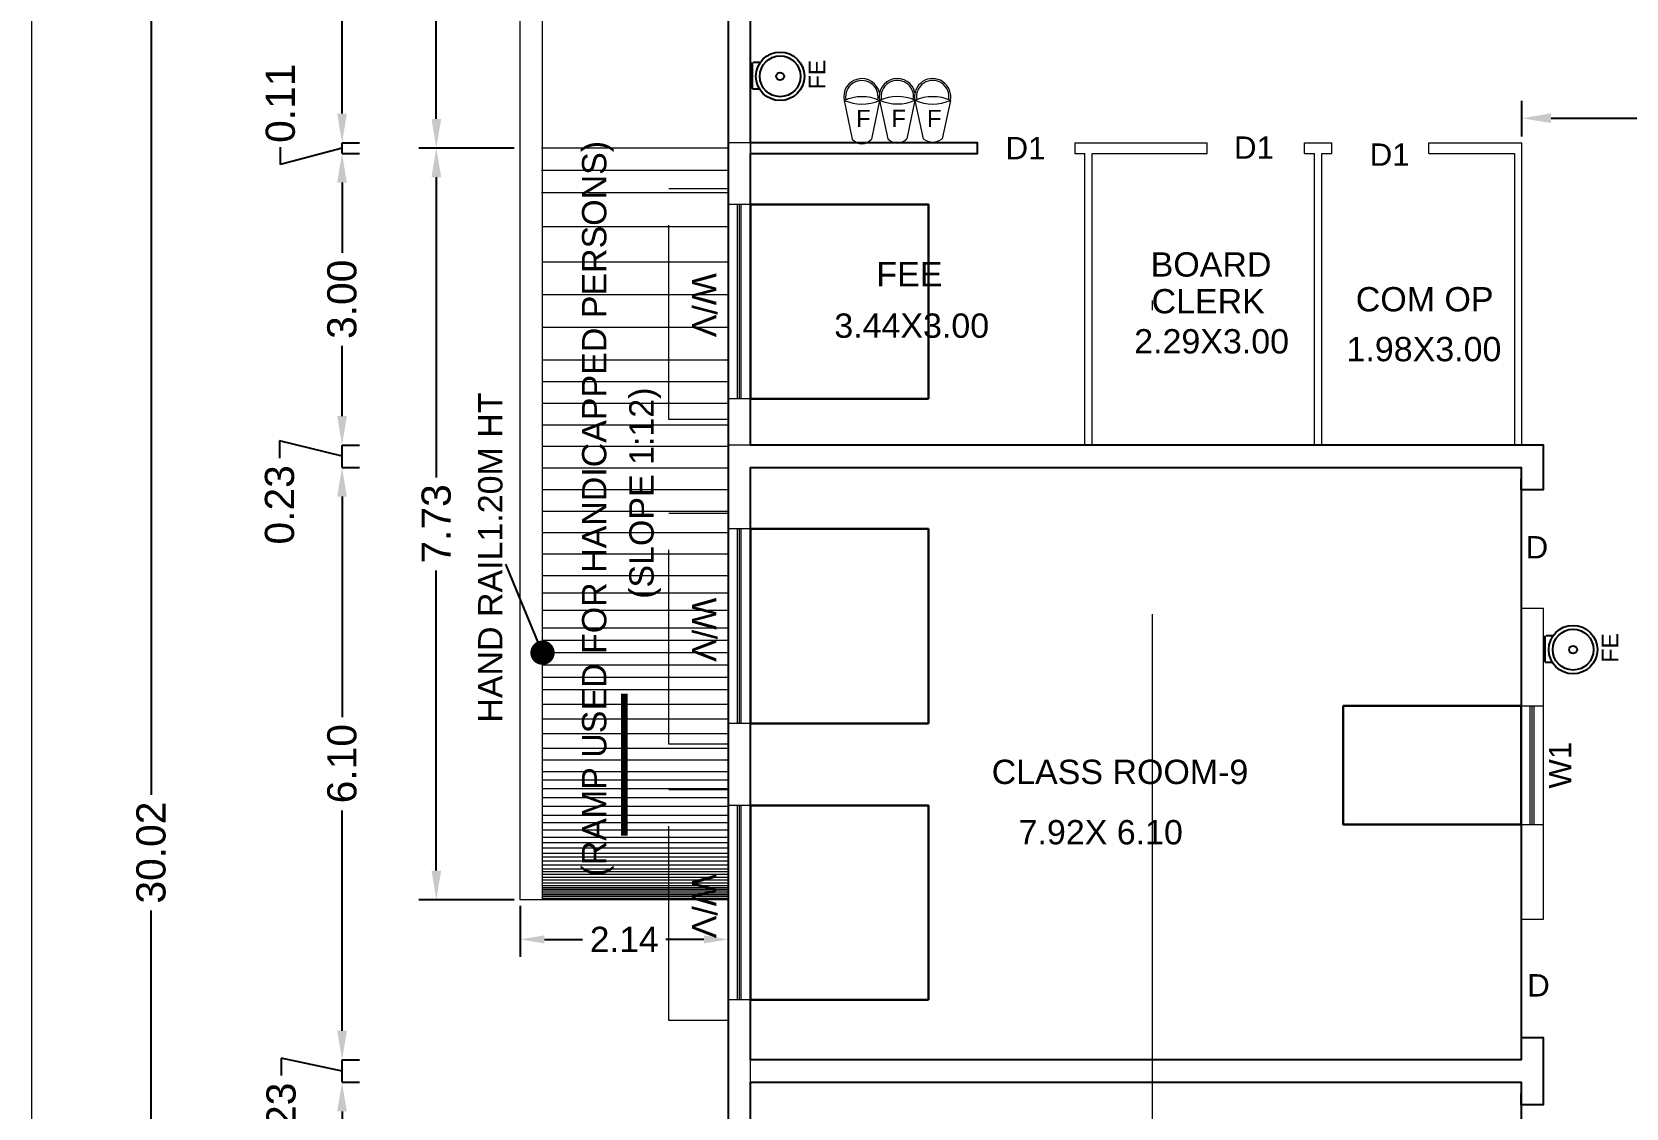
# Model space of a CAD drawing. Header units: metres. Extents: x -278 to 15491, y -352 to 277.
# Drawn here: x 15262.32 to 15278.71, y -315.56 to -304.49 of the extents above; entities that cross this region are included whole.
import ezdxf

# ---------------------------------------------------------------- set-up
doc = ezdxf.new("R2010")
doc.units = ezdxf.units.M
doc.header["$MEASUREMENT"] = 0
doc.linetypes.add('CABLIN', pattern=[0.35, 0.25, -0.1])
doc.linetypes.add('DASHDOT2', pattern=[0.5, 0.25, -0.125, 0, -0.125])
for name, color, linetype in [('0 @ 1', 7, 'Continuous'), ('BLK_1_FLR_0_CARPET_AREA', 10, 'Continuous'), ('BLK_1_FLR_0_REGULAR_ROOM_1', 3, 'Continuous')]:
    doc.layers.add(name, color=color, linetype=linetype)
doc.layers.add('BLK_1_FLR_0_BLT_UP_AREA', color=26, linetype='Continuous', plot=False)
doc.layers.add('BLK_1_FLR_0_ROOM_1_LIGHT_VENTILATION_1', color=232, linetype='Continuous', lineweight=30)
doc.layers.add('FLOOR-TERRACE', color=7, linetype='Continuous', lineweight=50)
doc.styles.add('M Arial', font='arial.ttf', dxfattribs={"height": 9})
doc.styles.get("Standard").update_dxf_attribs({"font": 'arial.ttf'})
doc.styles.add('style1', font='arialbd.ttf', dxfattribs={"height": 9})
doc.dimstyles.new('Annotative', dxfattribs={"dimscale": 0, "dimtxt": 0.3, "dimasz": 0.3, "dimexe": 0.18, "dimexo": 0.0625, "dimgap": 0.09, "dimtad": 0, "dimzin": 0, "dimdsep": 46, "dimtxsty": 'Standard', "dimcen": 0.09, "dimadec": 0, "dimazin": 0, "dimtfac": 1, "dimtofl": 0, "dimtmove": 0, "dimatfit": 3, "dimfxl": 0, "dimtolj": 1, "dimtzin": 0, "dimarcsym": 0})
doc.dimstyles.get("Standard").update_dxf_attribs({"dimtxt": 0.26, "dimasz": 0.25, "dimexe": 0.18, "dimexo": 0.0625, "dimgap": 0.09, "dimtad": 0, "dimzin": 0, "dimdsep": 46, "dimtxsty": 'Standard', "dimcen": 0.09, "dimadec": 0, "dimazin": 0, "dimtfac": 1, "dimtofl": 0, "dimtmove": 0, "dimatfit": 3, "dimfxl": 0, "dimtolj": 1, "dimtzin": 0, "dimarcsym": 0})
doc.dimstyles.new('STANDARD$7', dxfattribs={"dimtxt": 200, "dimasz": 100, "dimexe": 200, "dimexo": 200, "dimgap": 100, "dimtad": 1, "dimzin": 12, "dimdsep": 46, "dimtxsty": 'style1', "dimblk": 'OBLIQUE', "dimblk1": 'DOT', "dimblk2": 'DOT', "dimsah": 1, "dimcen": 200, "dimse1": 1, "dimse2": 1, "dimclrd": 6, "dimclre": 3, "dimclrt": 6, "dimadec": 0, "dimazin": 0, "dimtfac": 1, "dimtix": 1, "dimtmove": 2, "dimatfit": 3, "dimldrblk": 'DOT', "dimfxl": 0, "dimtolj": 1, "dimtzin": 12, "dimarcsym": 0})

# ---------------------------------------------------------------- blocks, each defined once
blk = doc.blocks.new('_Dot')
at = {"color": 0, "linetype": 'ByBlock', "lineweight": -2}
blk.add_line((-0.5, 0), (-1, 0), dxfattribs=at)
at = {"color": 0, "linetype": 'ByBlock', "const_width": 0.5}
blk.add_lwpolyline([(-0.25, 0, 1), (0.25, 0, 1)], format="xyb", close=True, dxfattribs=at)
blk = doc.blocks.new('_Oblique')
at = {"color": 0, "linetype": 'ByBlock', "lineweight": -2}
blk.add_line((-0.5, -0.5), (0.5, 0.5), dxfattribs=at)
blk = doc.blocks.new('*D12')
at = {"color": 0, "lineweight": -2}
for p, q in [((15267.34198451689, -313.481307484004), (15267.34198451689, -314.0069211748139)), ((15269.48199991986, -313.481307484004), (15269.48199991986, -314.0069211748139)), ((15267.59198451689, -313.8269211748138), (15267.98262659764, -313.8269211748138)), ((15269.23199991986, -313.8269211748138), (15268.84135783911, -313.8269211748138))]:
    blk.add_line(p, q, dxfattribs=at)
at = {"color": 0, "lineweight": 0}
for points in [[(15267.59198451689, -313.7852545081472), (15267.59198451689, -313.8685878414805), (15267.34198451689, -313.8269211748138)], [(15269.23199991986, -313.7852545081472), (15269.23199991986, -313.8685878414805), (15269.48199991986, -313.8269211748138)]]:
    blk.add_solid(points, dxfattribs=at)
at = {"layer": 'Defpoints', "color": 0, "lineweight": 0}
for p in [(15267.34198451689, -313.418807484004), (15269.48199991986, -313.418807484004), (15267.34198451689, -313.8269211748138)]:
    blk.add_point(p, dxfattribs=at)
at = {"color": 0, "lineweight": 0, "insert": (15268.41199221838, -313.8269211748138), "char_height": 0.26, "attachment_point": 5}
blk.add_mtext('\\A1;2.14', dxfattribs=at)
blk = doc.blocks.new('*D66')
at = {"color": 0, "lineweight": -2, "ltscale": 10}
for p, q in [((15265.51069251151, -315.2956571897049), (15265.69069251151, -315.2956571897049)), ((15265.51069251151, -315.5956571897049), (15265.51069251151, -317.863434317287)), ((15265.51069251151, -321.091088661786), (15265.51069251151, -318.8233115342038)), ((15265.51069251151, -321.391088661786), (15265.69069251151, -321.391088661786))]:
    blk.add_line(p, q, dxfattribs=at)
at = {"color": 0, "lineweight": 0, "ltscale": 10}
for points in [[(15265.46069251151, -315.5956571897049), (15265.56069251151, -315.5956571897049), (15265.51069251151, -315.2956571897049)], [(15265.46069251151, -321.091088661786), (15265.56069251151, -321.091088661786), (15265.51069251151, -321.391088661786)]]:
    blk.add_solid(points, dxfattribs=at)
at = {"layer": 'Defpoints', "color": 0, "lineweight": 0, "ltscale": 10}
for p in [(15265.51069251148, -315.2956571897049), (15265.51069251151, -315.2956571897049), (15265.51069251148, -321.391088661786)]:
    blk.add_point(p, dxfattribs=at)
at = {"color": 0, "lineweight": 0, "ltscale": 10, "insert": (15265.51069251151, -318.3433729257497), "char_height": 0.3, "attachment_point": 5, "rotation": 90}
blk.add_mtext('\\A1;6.10', dxfattribs=at)
blk = doc.blocks.new('*D67')
at = {"color": 0, "lineweight": -2, "ltscale": 10}
for p, q in [((15265.51069251153, -314.7670785095018), (15265.51069251153, -314.4670785095018)), ((15265.51069251153, -315.1813678496034), (15264.88529153261, -315.0482754304665)), ((15264.88529153261, -315.0482754304665), (15264.88529153261, -315.2282754304665)), ((15265.51069251153, -315.0670785095018), (15265.69069251153, -315.0670785095018)), ((15265.51069251153, -315.2956571897049), (15265.51069251153, -315.0670785095018)), ((15265.51069251153, -315.2956571897049), (15265.69069251153, -315.2956571897049)), ((15265.51069251153, -315.5956571897049), (15265.51069251153, -315.895657189705))]:
    blk.add_line(p, q, dxfattribs=at)
at = {"color": 0, "lineweight": 0, "ltscale": 10}
for points in [[(15265.46069251153, -314.7670785095018), (15265.56069251153, -314.7670785095018), (15265.51069251153, -315.0670785095018)], [(15265.46069251153, -315.5956571897049), (15265.56069251153, -315.5956571897049), (15265.51069251153, -315.2956571897049)]]:
    blk.add_solid(points, dxfattribs=at)
at = {"layer": 'Defpoints', "color": 0, "lineweight": 0, "ltscale": 10}
for p in [(15265.51069251148, -315.0670785095018), (15265.51069251153, -315.0670785095018), (15265.51069251148, -315.2956571897049)]:
    blk.add_point(p, dxfattribs=at)
at = {"color": 0, "lineweight": 0, "ltscale": 10, "insert": (15264.8852915326, -315.7079070812211), "char_height": 0.3, "attachment_point": 5, "rotation": 90}
blk.add_mtext('\\A1;0.23', dxfattribs=at)
blk = doc.blocks.new('*D68')
at = {"color": 0, "lineweight": -2, "ltscale": 10}
for p, q in [((15265.51069251153, -308.9716470374207), (15265.69069251153, -308.9716470374207)), ((15265.51069251153, -309.2716470374207), (15265.51069251153, -311.5394241650029)), ((15265.51069251153, -314.7670785095018), (15265.51069251153, -312.4993013819196)), ((15265.51069251153, -315.0670785095018), (15265.69069251153, -315.0670785095018))]:
    blk.add_line(p, q, dxfattribs=at)
at = {"color": 0, "lineweight": 0, "ltscale": 10}
for points in [[(15265.46069251153, -309.2716470374207), (15265.56069251153, -309.2716470374207), (15265.51069251153, -308.9716470374207)], [(15265.46069251153, -314.7670785095018), (15265.56069251153, -314.7670785095018), (15265.51069251153, -315.0670785095018)]]:
    blk.add_solid(points, dxfattribs=at)
at = {"layer": 'Defpoints', "color": 0, "lineweight": 0, "ltscale": 10}
for p in [(15265.51069251148, -308.9716470374207), (15265.51069251153, -308.9716470374207), (15265.51069251148, -315.0670785095018)]:
    blk.add_point(p, dxfattribs=at)
at = {"color": 0, "lineweight": 0, "ltscale": 10, "insert": (15265.51069251152, -312.0193627734655), "char_height": 0.3, "attachment_point": 5, "rotation": 90}
blk.add_mtext('\\A1;6.10', dxfattribs=at)
blk = doc.blocks.new('*D69')
at = {"color": 0, "lineweight": -2, "ltscale": 10}
for p, q in [((15265.51069251154, -308.4430683572175), (15265.51069251154, -308.1430683572175)), ((15265.51069251154, -308.8573576973191), (15264.86928924245, -308.6974432810947)), ((15264.86928924245, -308.6974432810947), (15264.86928924245, -308.8774432810946)), ((15265.51069251154, -308.7430683572176), (15265.69069251154, -308.7430683572176)), ((15265.51069251154, -308.9716470374207), (15265.51069251154, -308.7430683572176)), ((15265.51069251154, -308.9716470374207), (15265.69069251154, -308.9716470374207)), ((15265.51069251154, -309.2716470374207), (15265.51069251154, -309.5716470374207))]:
    blk.add_line(p, q, dxfattribs=at)
at = {"color": 0, "lineweight": 0, "ltscale": 10}
for points in [[(15265.46069251154, -308.4430683572175), (15265.56069251154, -308.4430683572175), (15265.51069251154, -308.7430683572176)], [(15265.46069251154, -309.2716470374207), (15265.56069251154, -309.2716470374207), (15265.51069251154, -308.9716470374207)]]:
    blk.add_solid(points, dxfattribs=at)
at = {"layer": 'Defpoints', "color": 0, "lineweight": 0, "ltscale": 10}
for p in [(15265.51069251148, -308.7430683572176), (15265.51069251154, -308.7430683572176), (15265.51069251148, -308.9716470374207)]:
    blk.add_point(p, dxfattribs=at)
at = {"color": 0, "lineweight": 0, "ltscale": 10, "insert": (15264.86928924245, -309.3570749318492), "char_height": 0.3, "attachment_point": 5, "rotation": 90}
blk.add_mtext('\\A1;0.23', dxfattribs=at)
blk = doc.blocks.new('*D70')
at = {"color": 0, "lineweight": -2, "ltscale": 10}
for p, q in [((15265.51069251154, -305.7418585432793), (15265.69069251154, -305.7418585432793)), ((15265.51069251154, -306.0418585432793), (15265.51069251154, -306.7634457149142)), ((15265.51069251154, -308.4430683572175), (15265.51069251154, -307.7214811855827)), ((15265.51069251154, -308.7430683572176), (15265.69069251154, -308.7430683572176))]:
    blk.add_line(p, q, dxfattribs=at)
at = {"color": 0, "lineweight": 0, "ltscale": 10}
for points in [[(15265.46069251154, -306.0418585432793), (15265.56069251154, -306.0418585432793), (15265.51069251154, -305.7418585432793)], [(15265.46069251154, -308.4430683572175), (15265.56069251154, -308.4430683572175), (15265.51069251154, -308.7430683572176)]]:
    blk.add_solid(points, dxfattribs=at)
at = {"layer": 'Defpoints', "color": 0, "lineweight": 0, "ltscale": 10}
for p in [(15265.51069251148, -305.7418585432793), (15265.51069251154, -305.7418585432793), (15265.51069251148, -308.7430683572176)]:
    blk.add_point(p, dxfattribs=at)
at = {"color": 0, "lineweight": 0, "ltscale": 10, "insert": (15265.51069251154, -307.2424634502527), "char_height": 0.3, "attachment_point": 5, "rotation": 90}
blk.add_mtext('\\A1;3.00', dxfattribs=at)
blk = doc.blocks.new('*D71')
at = {"color": 0, "lineweight": -2, "ltscale": 10}
for p, q in [((15265.51069251156, -305.3318585433428), (15265.51069251156, -305.0318585433429)), ((15264.87781505277, -305.856474582052), (15264.87781505277, -305.676474582052)), ((15265.51069251156, -305.6868585433111), (15264.87781505277, -305.856474582052)), ((15265.51069251156, -305.6318585433428), (15265.69069251156, -305.6318585433428)), ((15265.51069251156, -305.7418585432793), (15265.51069251156, -305.6318585433428)), ((15265.51069251156, -305.7418585432793), (15265.69069251156, -305.7418585432793)), ((15265.51069251156, -306.0418585432793), (15265.51069251156, -306.3418585432793))]:
    blk.add_line(p, q, dxfattribs=at)
at = {"color": 0, "lineweight": 0, "ltscale": 10}
for points in [[(15265.46069251156, -305.3318585433428), (15265.56069251156, -305.3318585433428), (15265.51069251156, -305.6318585433428)], [(15265.46069251156, -306.0418585432793), (15265.56069251156, -306.0418585432793), (15265.51069251156, -305.7418585432793)]]:
    blk.add_solid(points, dxfattribs=at)
at = {"layer": 'Defpoints', "color": 0, "lineweight": 0, "ltscale": 10}
for p in [(15265.51069251148, -305.6318585433428), (15265.51069251156, -305.6318585433428), (15265.51069251148, -305.7418585432793)]:
    blk.add_point(p, dxfattribs=at)
at = {"color": 0, "lineweight": 0, "ltscale": 10, "insert": (15264.87781505277, -305.2257992750986), "char_height": 0.3, "attachment_point": 5, "rotation": 90}
blk.add_mtext('\\A1;0.11', dxfattribs=at)
blk = doc.blocks.new('*D72')
at = {"color": 0, "lineweight": -2, "ltscale": 10}
for p, q in [((15265.51069251156, -298.1522561477069), (15265.69069251156, -298.1522561477069)), ((15265.51069251156, -298.4522561477069), (15265.51069251156, -301.4133465678987)), ((15265.51069251156, -305.3318585433428), (15265.51069251156, -302.3707681231512)), ((15265.51069251156, -305.6318585433428), (15265.69069251156, -305.6318585433428))]:
    blk.add_line(p, q, dxfattribs=at)
at = {"color": 0, "lineweight": 0, "ltscale": 10}
for points in [[(15265.46069251156, -298.4522561477069), (15265.56069251156, -298.4522561477069), (15265.51069251156, -298.1522561477069)], [(15265.46069251156, -305.3318585433428), (15265.56069251156, -305.3318585433428), (15265.51069251156, -305.6318585433428)]]:
    blk.add_solid(points, dxfattribs=at)
at = {"layer": 'Defpoints', "color": 0, "lineweight": 0, "ltscale": 10}
for p in [(15265.51069251148, -298.1522561477069), (15265.51069251156, -298.1522561477069), (15265.51069251148, -305.6318585433428)]:
    blk.add_point(p, dxfattribs=at)
at = {"color": 0, "lineweight": 0, "ltscale": 10, "insert": (15265.51069251155, -301.8920573455292), "char_height": 0.3, "attachment_point": 5, "rotation": 90}
blk.add_mtext('\\A1;7.48', dxfattribs=at)
blk = doc.blocks.new('*D74')
at = {"color": 0, "lineweight": -2, "ltscale": 10}
for p, q in [((15263.54778864221, -297.9236774675038), (15263.72778864221, -297.9236774675038)), ((15263.54778864221, -298.2236774675038), (15263.54778864221, -312.3391413280919)), ((15263.54778864221, -327.6436774942734), (15263.54778864221, -313.5282136336853)), ((15263.54778864221, -327.9436774942734), (15263.72778864221, -327.9436774942734))]:
    blk.add_line(p, q, dxfattribs=at)
at = {"color": 0, "lineweight": 0, "ltscale": 10}
for points in [[(15263.49778864221, -298.2236774675038), (15263.59778864221, -298.2236774675038), (15263.54778864221, -297.9236774675038)], [(15263.49778864221, -327.6436774942734), (15263.59778864221, -327.6436774942734), (15263.54778864221, -327.9436774942734)]]:
    blk.add_solid(points, dxfattribs=at)
at = {"layer": 'Defpoints', "color": 0, "lineweight": 0, "ltscale": 10}
for p in [(15263.5477886422, -297.9236774675038), (15263.54778864221, -297.9236774675038), (15263.5477886422, -327.9436774942734)]:
    blk.add_point(p, dxfattribs=at)
at = {"color": 0, "lineweight": 0, "ltscale": 10, "insert": (15263.54778864221, -312.9336774808929), "char_height": 0.3, "attachment_point": 5, "rotation": 90}
blk.add_mtext('\\A1;30.02', dxfattribs=at)
blk = doc.blocks.new('GRT')
for p, q in [((5950.79405053371, 119.1023156695757), (5950.79405053371, 118.9959230698143)), ((5951.194828278984, 118.9839950878551), (5951.194828278984, 119.0903876876183))]:
    blk.add_line(p, q)
at = {"linetype": 'ByBlock', "ltscale": 0.5}
blk.add_line((5950.79405053371, 119.1023156695757), (5951.194828278984, 119.1023156695757), dxfattribs=at)
for radius in [0.3666632742039034, 0.3079971503312789, 0.05914890612115]:
    blk.add_circle((5950.985306408006, 118.6830922094479), radius)
blk = doc.blocks.new('GRYTI')
at = {"lineweight": 0, "xscale": 0.6810746850801825, "yscale": 0.6810746850801825, "zscale": 0.6810746850801825}
blk.add_blockref('GRT', (11224.83238213485, -379.2693953623615), dxfattribs=at)
at = {"lineweight": 0}
blk.add_text('FE', height=0.1702686712700456, dxfattribs=at).set_placement((15277.76396126918, -298.9019751375082))
blk = doc.blocks.new('GDFG')
at = {"lineweight": 0}
for p, q in [((5950.518337356295, 117.9180415789687), (5950.628093656836, 117.4016787827422)), ((5950.993455811938, 117.9189312110993), (5950.883510414253, 117.4016787827422)), ((5950.993269854765, 117.9198060708168), (5951.103026155306, 117.4034432745911)), ((5951.468388310409, 117.9206957029473), (5951.358442912722, 117.4034432745911)), ((5951.467638500194, 117.9189178426659), (5951.577394800733, 117.4025550464393)), ((5951.942756955837, 117.9198074747955), (5951.83281155815, 117.4025550464393))]:
    blk.add_line(p, q, dxfattribs=at)
for centre, radius, start, end in [((5950.755803761448, 117.9680594284937), 0.242676902170563, 12.10558408690845, 192.1055840869084), ((5950.756416111084, 117.9675635425046), 0.2177741813830924, 349.6094290484307, 190.4870843719322), ((5951.230736259919, 117.9698239203426), 0.242676902170563, 12.10558408690845, 192.1055840869084), ((5951.231348609554, 117.9693280343526), 0.2177741813830924, 349.6094290484307, 190.4870843719322), ((5951.705104905347, 117.9689356921908), 0.242676902170563, 347.6798500255027, 192.1055840869084), ((5951.705717254982, 117.9684398062009), 0.2177741813830924, 349.6094290484307, 190.4870843719322), ((5950.756915975635, 117.3740684190716), 0.5939920507006206, 66.53301700468535, 113.6815488834051), ((5950.756915975635, 118.463794003127), 0.5939920507006206, 246.3184511165949, 293.4669829953147), ((5950.755803761448, 117.9680594284937), 0.242676902170563, 347.6798500255027, 348.8895312222681), ((5951.231848474106, 117.3758329109196), 0.5939920507006206, 66.53301700468535, 113.6815488834051), ((5951.231848474106, 118.4655584949751), 0.5939920507006206, 246.3184511165949, 293.4669829953147), ((5951.706217119534, 117.3749446827678), 0.5939920507006206, 66.53301700468535, 113.6815488834051), ((5951.706217119534, 118.4646702668242), 0.5939920507006206, 246.3184511165949, 293.4669829953147), ((5951.230736259919, 117.9698239203426), 0.242676902170563, 347.6798500255027, 348.3201499744272)]:
    blk.add_arc(centre, radius, start, end, dxfattribs=at)
at = {"lineweight": 0, "char_height": 0.2285849056603736, "attachment_point": 1, "style": 'M Arial'}
for insert in [(5950.407778674827, 117.7913643087304), (5950.882711173298, 117.7931288005793), (5951.357079818726, 117.7922405724275)]:
    blk.add_mtext_dynamic_manual_height_columns('{\\W3.054932; }F', width=0.6962817426481784, gutter_width=1.142924528301868, heights=[0], dxfattribs=dict(at, insert=insert))
blk = doc.blocks.new('BGHGHGF45345')
at = {"layer": 'FLOOR-TERRACE', "color": 1, "lineweight": 0, "ltscale": 10}
for centre, radius, start, end in [((15367.52288908388, -299.7744184926564), 0.1603439104270764, 217.2061125674443, 322.7938874323655), ((15367.99782158235, -299.7508312534756), 0.1744080161353699, 222.9255595911481, 317.0744404088519), ((15368.47219022777, -299.6928620483404), 0.2187796701656736, 234.2866397850698, 305.713360215166)]:
    blk.add_arc(centre, radius, start, end, dxfattribs=at)
at = {"lineweight": 0}
blk.add_blockref('GDFG', (9416.767087048336, -417.2730546867633), dxfattribs=at)
blk = doc.blocks.new('*D274')
at = {"color": 0, "lineweight": -2, "ltscale": 10}
for p, q in [((15267.27948451689, -305.6870038534798), (15266.30026342393, -305.6870038534798)), ((15266.48026342394, -305.9870038534798), (15266.48026342394, -309.0745018488238)), ((15266.48026342394, -313.118807484004), (15266.48026342394, -310.0313094886601)), ((15267.27948451689, -313.418807484004), (15266.30026342393, -313.418807484004))]:
    blk.add_line(p, q, dxfattribs=at)
at = {"color": 0, "lineweight": 0, "ltscale": 10}
for points in [[(15266.43026342394, -305.9870038534798), (15266.53026342393, -305.9870038534798), (15266.48026342394, -305.6870038534798)], [(15266.43026342394, -313.118807484004), (15266.53026342393, -313.118807484004), (15266.48026342394, -313.418807484004)]]:
    blk.add_solid(points, dxfattribs=at)
at = {"layer": 'Defpoints', "color": 0, "lineweight": 0, "ltscale": 10}
for p in [(15266.48026342394, -305.6870038534798), (15267.3419845169, -305.6870038534798), (15267.34198451689, -313.418807484004)]:
    blk.add_point(p, dxfattribs=at)
at = {"color": 0, "lineweight": 0, "ltscale": 10, "insert": (15266.48026342394, -309.5529056687394), "char_height": 0.3, "attachment_point": 5, "rotation": 90}
blk.add_mtext('\\A1;7.73', dxfattribs=at)
blk = doc.blocks.new('*D275')
at = {"color": 0, "lineweight": -2, "ltscale": 10}
for p, q in [((15267.27948451689, -299.2522934745086), (15266.30026342393, -299.2522934745086)), ((15266.48026342394, -299.5522934745086), (15266.48026342394, -301.9891984593558)), ((15266.48026342394, -305.3870038534798), (15266.48026342394, -302.9500988686327)), ((15267.27948451689, -305.6870038534798), (15266.30026342393, -305.6870038534798))]:
    blk.add_line(p, q, dxfattribs=at)
at = {"color": 0, "lineweight": 0, "ltscale": 10}
for points in [[(15266.43026342394, -299.5522934745086), (15266.53026342393, -299.5522934745086), (15266.48026342394, -299.2522934745086)], [(15266.43026342394, -305.3870038534798), (15266.53026342393, -305.3870038534798), (15266.48026342394, -305.6870038534798)]]:
    blk.add_solid(points, dxfattribs=at)
at = {"layer": 'Defpoints', "color": 0, "lineweight": 0, "ltscale": 10}
for p in [(15266.48026342394, -299.2522934745086), (15267.34198451689, -299.2522934745086), (15267.3419845169, -305.6870038534798)]:
    blk.add_point(p, dxfattribs=at)
at = {"color": 0, "lineweight": 0, "ltscale": 10, "insert": (15266.48026342394, -302.4696486639917), "char_height": 0.3, "attachment_point": 5, "rotation": 90}
blk.add_mtext('\\A1;6.43', dxfattribs=at)
blk = doc.blocks.new('*D276')
at = {"color": 0, "lineweight": -2, "ltscale": 10}
for p, q in [((15277.64238939773, -305.5693585433401), (15277.64238939773, -305.199902599072)), ((15282.44254168198, -305.5693585433401), (15282.44254168198, -305.199902599072)), ((15277.94238939773, -305.379902599072), (15279.55730865036, -305.379902599072)), ((15282.14254168198, -305.379902599072), (15280.52762242935, -305.379902599072))]:
    blk.add_line(p, q, dxfattribs=at)
at = {"color": 0, "lineweight": 0, "ltscale": 10}
for points in [[(15277.94238939773, -305.329902599072), (15277.94238939773, -305.429902599072), (15277.64238939773, -305.379902599072)], [(15282.14254168198, -305.329902599072), (15282.14254168198, -305.429902599072), (15282.44254168198, -305.379902599072)]]:
    blk.add_solid(points, dxfattribs=at)
at = {"layer": 'Defpoints', "color": 0, "lineweight": 0, "ltscale": 10}
for p in [(15282.44254168198, -305.379902599072), (15277.64238939773, -305.63185854334), (15282.44254168198, -305.63185854334)]:
    blk.add_point(p, dxfattribs=at)
at = {"color": 0, "lineweight": 0, "ltscale": 10, "insert": (15280.04246553986, -305.379902599072), "char_height": 0.3, "attachment_point": 5}
blk.add_mtext('\\A1;4.80', dxfattribs=at)

msp = doc.modelspace()

# ---------------------------------------------------------------- linework, layer by layer
at = {"lineweight": 0}
for p, q in [((15269.48199991986, -297.9236774675037), (15269.48199991986, -327.9436774942733)), ((15269.48199991986, -305.6870038535062), (15267.56159944681, -305.6870038534825)), ((15272.04574081792, -305.6318585433428), (15269.48199991986, -305.6318585433428)), ((15269.71057860006, -308.7430683572175), (15269.71057860006, -305.6318585432791)), ((15272.04574081792, -305.6318585433428), (15272.04574081792, -305.7418585432792)), ((15273.04574081792, -305.6318585433428), (15273.04574081792, -305.7418585432792)), ((15273.04574081792, -305.6318585433428), (15274.40772051335, -305.6318585433428)), ((15274.40772051335, -305.7418585432792), (15274.40772051335, -305.6318585433428)), ((15275.40772051335, -305.7418585432791), (15275.40772051335, -305.6318585433428)), ((15275.68709445582, -305.7418585432791), (15275.68709445582, -305.6318585433428)), ((15276.68709445582, -305.63185854334), (15277.64238939773, -305.63185854334)), ((15276.68709445582, -305.7418585432791), (15276.68709445582, -305.6318585433428)), ((15277.64238939773, -308.7430683572175), (15277.64238939773, -305.63185854334)), ((15277.64238939773, -306.1334617582297), (15277.64238939773, -305.63185854334)), ((15273.14733134246, -308.7430683572175), (15273.14733134246, -305.7418585432792)), ((15273.22352423586, -308.7430683572175), (15273.22352423586, -305.7418585432791)), ((15275.50931103789, -308.7430683572175), (15275.50931103789, -305.7418585432791)), ((15275.58550393129, -308.7430683572175), (15275.58550393129, -305.7418585432791)), ((15277.56619650433, -305.7418585432791), (15277.56619650433, -308.7430683572175)), ((15269.48199991986, -305.9170038535062), (15267.5615994468, -305.9170038534826)), ((15269.48199991986, -306.1470038535063), (15267.5615994468, -306.1470038534826)), ((15269.48199991986, -306.4964095938994), (15267.57198451689, -306.4964095938994)), ((15269.48199991986, -306.8607254599774), (15267.57198451689, -306.8607254599774)), ((15269.48199991986, -307.1969495835056), (15267.57198451689, -307.1969495835056)), ((15269.48199991986, -307.5331737070337), (15267.57198451689, -307.5331737070337)), ((15269.48199991986, -307.8693978305619), (15267.57198451689, -307.8693978305619)), ((15269.48199991986, -308.0914867531792), (15267.57198451689, -308.0914867531792)), ((15269.48199991986, -308.3135756757947), (15267.57198451689, -308.3135756757947)), ((15269.48199991986, -308.535664598412), (15267.57198451689, -308.535664598412)), ((15269.48199991986, -308.7577535210277), (15267.57198451689, -308.7577535210277)), ((15277.86321819397, -308.7430683572175), (15269.48199991986, -308.7430683572175)), ((15277.86321819397, -308.7430683572175), (15277.86321819397, -309.2002257176237)), ((15269.48199991986, -308.9798424436449), (15267.57198451689, -308.9798424436449)), ((15269.71057860006, -327.7150988140702), (15269.71057860006, -308.9716470374205)), ((15277.63463951377, -308.9716470374205), (15269.71057860006, -308.9716470374205)), ((15277.63463951377, -309.2002257176237), (15277.63463951377, -308.9716470374205)), ((15269.48199991986, -309.2019313662604), (15267.57198451689, -309.2019313662604)), ((15277.63324459771, -309.2002257176237), (15277.86321819397, -309.2002257176237)), ((15269.48199991986, -309.4240202888777), (15267.57198451689, -309.4240202888777)), ((15269.48199991986, -309.6461092114932), (15267.57198451689, -309.6461092114932)), ((15269.48199991986, -309.8657358110322), (15267.57198451689, -309.8657358110322)), ((15269.48199991986, -310.085362410573), (15267.57198451689, -310.085362410573)), ((15269.48199991986, -310.2649874215693), (15267.57198451689, -310.2649874215693)), ((15269.48199991986, -310.4446124325659), (15267.57198451689, -310.4446124325659)), ((15277.63324459771, -310.4202257176237), (15277.86321819397, -310.4202257176237)), ((15277.63463951377, -313.6184998292986), (15277.63463951377, -310.4202257176237)), ((15277.86321819397, -313.6184998292986), (15277.86321819397, -310.4202257176237)), ((15269.48199991986, -310.6242374435624), (15267.57198451689, -310.6242374435624)), ((15269.48199991986, -310.7509937305622), (15267.57198451689, -310.7509937305622)), ((15269.48199991986, -310.877750017562), (15267.57198451689, -310.877750017562)), ((15269.48199991986, -311.0045063045618), (15267.57198451689, -311.0045063045618)), ((15269.48199991986, -311.1312625915616), (15267.57198451689, -311.1312625915616)), ((15269.48199991986, -311.2580188785614), (15267.57198451689, -311.2580188785614)), ((15269.48199991986, -311.4094156622487), (15267.57198451689, -311.4094156622487)), ((15269.48199991986, -311.5608124459359), (15267.57198451689, -311.5608124459359)), ((15269.48199991986, -311.7122092296231), (15267.57198451689, -311.7122092296231)), ((15269.48199991986, -311.8636060133122), (15267.57198451689, -311.8636060133122)), ((15269.48199991986, -311.9826470471307), (15267.57198451689, -311.9826470471307)), ((15269.48199991986, -312.1016880809493), (15267.57198451689, -312.1016880809493)), ((15269.48199991986, -312.1899485582653), (15267.57198451689, -312.1899485582653)), ((15269.48199991986, -312.2782090355813), (15267.57198451689, -312.2782090355813)), ((15269.48199991986, -312.3690864736327), (15267.57198451689, -312.3690864736327)), ((15269.48199991986, -312.4599639116841), (15267.57198451689, -312.4599639116841)), ((15269.48199991986, -312.5508413497355), (15267.57198451689, -312.5508413497355)), ((15269.48199991986, -312.6265831651563), (15267.57198451689, -312.6265831651563)), ((15269.48199991986, -312.702324980577), (15267.57198451689, -312.702324980577)), ((15269.48199991986, -312.7780667959978), (15267.57198451689, -312.7780667959978)), ((15269.48199991986, -312.832718405476), (15267.57198451689, -312.832718405476)), ((15269.48199991986, -312.8873700149561), (15267.57198451689, -312.8873700149561)), ((15269.48199991986, -312.9420216244343), (15267.57198451689, -312.9420216244343)), ((15269.48199991986, -312.9821993892274), (15267.57198451689, -312.9821993892274)), ((15269.48199991986, -313.0223771540223), (15267.57198451689, -313.0223771540223)), ((15269.48199991986, -313.0625549188171), (15267.57198451689, -313.0625549188171)), ((15269.48199991986, -313.102732683612), (15267.57198451689, -313.102732683612)), ((15269.48199991986, -313.131791876569), (15267.57198451689, -313.131791876569)), ((15269.48199991986, -313.160851069526), (15267.57198451689, -313.160851069526)), ((15269.48199991986, -313.1899102624848), (15267.57198451689, -313.1899102624848)), ((15269.48199991986, -313.2189694554418), (15267.57198451689, -313.2189694554418)), ((15269.48199991986, -313.2480286484006), (15267.57198451689, -313.2480286484006)), ((15269.48199991986, -313.418807484004), (15267.34198451689, -313.418807484004)), ((15269.48199991986, -313.418807484004), (15267.45698451689, -313.418807484004)), ((15269.48199991986, -313.2770878413576), (15267.57198451689, -313.2770878413576)), ((15269.48199991986, -313.2953687044647), (15267.57198451689, -313.2953687044647)), ((15269.48199991986, -313.3136495675699), (15267.57198451689, -313.3136495675699)), ((15269.48199991986, -313.331930430677), (15267.57198451689, -313.331930430677)), ((15269.48199991986, -313.3502112937822), (15267.57198451689, -313.3502112937822)), ((15269.48199991986, -313.3684921568893), (15267.57198451689, -313.3684921568893)), ((15269.48199991986, -313.3867730199963), (15267.57198451689, -313.3867730199963)), ((15269.48199991986, -313.4050538831016), (15267.57198451689, -313.4050538831016)), ((15277.63463951377, -313.6184998292986), (15277.86321819397, -313.6184998292986)), ((15277.63463951377, -315.0670785095017), (15277.63463951377, -314.8384998292977)), ((15277.63463951377, -314.8384998292987), (15277.86321819397, -314.8384998292987)), ((15277.86321819397, -315.5242358699079), (15277.86321819397, -314.8384998292987)), ((15277.63463951377, -315.0670785095017), (15269.71057860006, -315.0670785095017)), ((15277.63463951377, -315.2956571897048), (15269.71057860006, -315.2956571897048)), ((15277.63463951377, -315.5242358699079), (15277.63463951377, -315.2956571897048)), ((15277.63324459771, -315.5242358699079), (15277.86321819397, -315.5242358699079))]:
    msp.add_line(p, q, dxfattribs=at)
at = {"linetype": 'ByBlock', "lineweight": 0, "ltscale": 0.5}
for p, q in [((15267.57198451689, -313.418807484004), (15267.57198451689, -298.4476841512242)), ((15267.34198451689, -313.418807484004), (15267.34198451689, -299.2522934745086))]:
    msp.add_line(p, q, dxfattribs=at)
at = {"lineweight": 0, "ltscale": 10}
for p, q in [((15269.71057860006, -304.0453503041845), (15269.71057860006, -305.7418585432791)), ((15269.71057860006, -305.7418585432791), (15272.04574081792, -305.7418585432791)), ((15273.04574081792, -305.7418585432791), (15273.14733134246, -305.7418585432791)), ((15273.22352423586, -305.7418585432791), (15274.40772051335, -305.7418585432791)), ((15275.40772051335, -305.7418585432791), (15275.50931103789, -305.7418585432791)), ((15275.58550393129, -305.7418585432791), (15275.68709445582, -305.7418585432791)), ((15276.68709445582, -305.7418585432791), (15277.56619650433, -305.7418585432791)), ((15269.71057860005, -306.2660301943524), (15269.48199991984, -306.2660301943542)), ((15269.57628925996, -308.2660301943542), (15269.57628925995, -306.2660301943542)), ((15269.59628925996, -308.2660301943542), (15269.59628925995, -306.2660301943542)), ((15269.61628925996, -308.2660301943542), (15269.61628925994, -306.2660301943542)), ((15269.71057860006, -308.2660301943524), (15269.48199991986, -308.2660301943542)), ((15269.71057860005, -309.6050798819178), (15269.48199991984, -309.6050798819196)), ((15269.57628925996, -311.6050798819196), (15269.57628925995, -309.6050798819196)), ((15269.59628925996, -311.6050798819196), (15269.59628925995, -309.6050798819196)), ((15269.61628925996, -311.6050798819196), (15269.61628925994, -309.6050798819196)), ((15277.63463951376, -311.4246306026034), (15277.86321819397, -311.4246306026034)), ((15277.72892885387, -312.6446306026028), (15277.72892885387, -311.4246306026034)), ((15277.74892885387, -312.6446306026028), (15277.74892885387, -311.4246306026034)), ((15277.76892885387, -312.6446306026028), (15277.76892885387, -311.4246306026034)), ((15269.71057860006, -311.6050798819178), (15269.48199991986, -311.6050798819196)), ((15269.71057860005, -312.4482351370807), (15269.48199991984, -312.4482351370825)), ((15269.57628925996, -314.4482351370825), (15269.57628925995, -312.4482351370825)), ((15269.59628925996, -314.4482351370825), (15269.59628925995, -312.4482351370825)), ((15269.61628925996, -314.4482351370825), (15269.61628925994, -312.4482351370825)), ((15277.63463951376, -312.6446306026028), (15277.86321819397, -312.6446306026028)), ((15269.71057860006, -314.4482351370807), (15269.48199991986, -314.4482351370825))]:
    msp.add_line(p, q, dxfattribs=at)
at = {"linetype": 'CABLIN', "lineweight": 0, "ltscale": 8}
for p, q in [((15268.87199991986, -308.4793066187685), (15268.87199991986, -306.1041470287)), ((15268.87199991986, -306.1041470287), (15269.48199991986, -306.1041470287)), ((15269.48199991986, -308.4793066187685), (15268.87199991986, -308.4793066187685)), ((15268.87199991986, -311.818356306334), (15268.87199991986, -309.4431967162655)), ((15268.87199991986, -309.4431967162655), (15269.48199991986, -309.4431967162655)), ((15269.48199991986, -311.818356306334), (15268.87199991986, -311.818356306334)), ((15268.87199991986, -314.6615115614968), (15268.87199991986, -312.2863519714283)), ((15268.87199991986, -312.2863519714283), (15269.48199991986, -312.2863519714283)), ((15269.48199991986, -314.6615115614968), (15268.87199991986, -314.6615115614968))]:
    msp.add_line(p, q, dxfattribs=at)
at = {"lineweight": 0, "ltscale": 10}
msp.add_lwpolyline([(15262.32156132113, -248.9908963456883), (15382.94736076583, -248.9908963456883), (15382.94736076583, -334.0313360638802), (15262.32156132113, -334.0313360638802)], close=True, dxfattribs=at)
at = {"linetype": 'DASHDOT2', "lineweight": 0, "ltscale": 25}
msp.add_lwpolyline([(15273.84599266123, -329.330857832721), (15273.84599266123, -296.5158387071038)], dxfattribs=at)
at = {"lineweight": 0}
msp.add_lwpolyline([(15275.40772051335, -305.63185854334), (15275.68709445582, -305.6318585433428)], dxfattribs=at)
at = {"layer": 'BLK_1_FLR_0_BLT_UP_AREA', "color": 26}
msp.add_lwpolyline([(15288.37783748331, -327.9436774942733), (15288.37783748331, -315.6004287900787), (15291.73032479295, -315.6004287900787), (15291.73032479295, -327.9436774942733), (15310.18450476392, -327.9436774942733), (15310.18450476392, -297.9236774942738), (15269.48199991986, -297.9236774942738), (15269.48199991986, -327.9436774942733)], close=True, dxfattribs=at)
at = {"layer": 'BLK_1_FLR_0_CARPET_AREA', "color": 15}
msp.add_lwpolyline([(15269.71057860006, -321.3910886617859), (15269.71057860006, -315.2956571897048), (15277.63463951377, -315.2956571897048), (15277.63324459771, -315.5242358699079), (15277.86321819397, -315.5242358699079), (15277.86321819397, -314.8384998292987), (15277.63463951377, -314.8384998292977), (15277.63463951377, -315.0670785095017), (15269.71057860006, -315.0670785095017), (15269.71057860006, -308.9716470374205), (15277.63463951377, -308.9716470374205), (15277.63324459771, -309.2002257176237), (15277.86321819397, -309.2002257176237), (15277.86321819397, -308.7430683572175), (15269.71057860006, -308.7430683572175), (15269.71057860006, -305.7418585432791), (15272.04574081792, -305.7418585432792), (15272.04574081792, -305.6318585433428), (15269.71057860006, -305.6318585432791), (15269.71057860006, -304.0453503041845)], dxfattribs=at)
at = {"layer": 'BLK_1_FLR_0_REGULAR_ROOM_1', "color": 3}
for points in [[(15269.71057860006, -308.9716470374205), (15277.63463951377, -308.9716470374205), (15277.63463951377, -315.0670785095017), (15269.71057860006, -315.0670785095017)], [(15269.71057860006, -315.2956571897048), (15277.63463951377, -315.2956571897048), (15277.63463951377, -321.3910886617859), (15269.71057860006, -321.3910886617859)]]:
    msp.add_lwpolyline(points, close=True, dxfattribs=at)
at = {"layer": 'BLK_1_FLR_0_ROOM_1_LIGHT_VENTILATION_1', "color": 1}
for points in [[(15271.54057860006, -308.2660301943524), (15271.54057860006, -306.2660301943524), (15269.71057860006, -306.2660301943524), (15269.71057860006, -308.2660301943524)], [(15271.54057860009, -311.6050798819178), (15271.54057860009, -309.6050798819178), (15269.71057860009, -309.6050798819178), (15269.71057860009, -311.6050798819178)], [(15275.80463951376, -311.4246306026034), (15275.80463951376, -312.6446306026028), (15277.63463951377, -312.6446306026028), (15277.63463951376, -311.4246306026034)], [(15271.54057860006, -314.4482351370807), (15271.54057860006, -312.4482351370807), (15269.71057860006, -312.4482351370807), (15269.71057860006, -314.4482351370807)]]:
    msp.add_lwpolyline(points, close=True, dxfattribs=at)

# ---------------------------------------------------------------- block references
at = {"lineweight": 0, "rotation": 90}
for p in [(14971.57816071941, -15582.84648538148), (14979.73169875698, -15588.74392986908)]:
    msp.add_blockref('GRYTI', p, dxfattribs=at)
at = {"lineweight": 0, "xscale": 0.7676134473131045, "yscale": 0.7676134473131045, "zscale": 0.7676134473131045}
msp.add_blockref('BGHGHGF45345', (3474.537953222667, -75.40841263458347), dxfattribs=at)

# ---------------------------------------------------------------- texts
at = {"lineweight": 0}
for s, height, rotation, p in [('(RAMP USED FOR HANDICAPPED PERSONS) ', 0.25, 90, (15268.22849071169, -313.1805554058701)), ('W/V', 0.25, 270, (15269.10992619012, -306.9734153133067)), ('(SLOPE 1:12)', 0.25, 90, (15268.71434415399, -310.3240877059434)), ('HAND RAIL1.20M HT', 0.25, 90, (15267.16037773626, -311.5972665434201)), ('W/V', 0.25, 270, (15269.10992619012, -310.3124650008722)), ('W1', 0.23, 90, (15278.14976362518, -312.2757052516099)), ('W/V', 0.25, 270, (15269.10992619012, -313.155620256035))]:
    msp.add_text(s, height=height, rotation=rotation, dxfattribs=at).set_placement(p)
for s, height, p in [('D1', 0.23, (15272.33357059821, -305.8025239443068)), ('D1', 0.23, (15274.68223459307, -305.7970887402316)), ('D1', 0.23, (15276.07718832845, -305.8693090144643)), ('FEE', 0.25, (15271.00496130979, -307.1095027093961)), ('BOARD', 0.25, (15273.82548604716, -307.0089687993971)), ('CLERK', 0.25, (15273.83455631253, -307.3871218731252)), ('COM OP', 0.25, (15275.93447084547, -307.3669282365059)), ('3.44X3.00', 0.25, (15270.57237481056, -307.6384839466464)), ('2.29X3.00', 0.25, (15273.65603896096, -307.7995179828318)), ('1.98X3.00', 0.25, (15275.83937526878, -307.8797397416252)), ('D', 0.23, (15277.68108999993, -309.9080053474445)), ('CLASS ROOM-9', 0.25, (15272.19055023003, -312.2283172819189)), ('7.92X 6.10', 0.25, (15272.46757348242, -312.8491188663165)), ('D', 0.23, (15277.6973546227, -314.4142651115672))]:
    msp.add_text(s, height=height, dxfattribs=at).set_placement(p)

# ---------------------------------------------------------------- dimensions: what is measured, and where the dimension line sits
dim = msp.add_linear_dim(base=(15267.34198451689, -313.8269211748138), p1=(15269.48199991986, -313.418807484004), p2=(15267.34198451689, -313.418807484004), angle=180, dimstyle='Standard', dxfattribs=at)
dim.commit()
dim.dimension.update_dxf_attribs({"geometry": '*D12', "text_midpoint": (15268.41199221838, -313.8269211748138)})
at = {"layer": '0 @ 1', "lineweight": 0, "ltscale": 10}
for p1, p2, distance, picture, middle in [((15263.54778864219, -327.9436774942733), (15263.54778864219, -297.9236774675037), -2.000888343900442e-11, '*D74', (15263.54778864221, -312.9336774808929)), ((15277.64238939773, -305.63185854334), (15282.44254168198, -305.63185854334), 0.2519559442679906, '*D276', (15280.04246553986, -305.379902599072)), ((15267.34198451689, -313.418807484004), (15267.3419845169, -305.6870038534798), 0.86172109295876, '*D274', (15266.48026342394, -309.5529056687394))]:
    dim = msp.add_aligned_dim(p1=p1, p2=p2, distance=distance, dimstyle='Annotative', override={"dimscale": 1, "dimtix": 0, "dimtofl": 0, "dimtmove": 0, "dimatfit": 3, "dimfxl": 7.5, "dimfxlon": 1, "dimarcsym": 1}, dxfattribs=at)
    dim.commit()
    dim.dimension.update_dxf_attribs({"geometry": picture, "text_midpoint": middle})
for base, p1, p2, angle, picture, middle in [((15265.51069251156, -298.1522561477069), (15265.51069251147, -305.6318585433428), (15265.51069251147, -298.1522561477068), 270, '*D72', (15265.51069251155, -301.8920573455292)), ((15266.48026342394, -299.2522934745086), (15267.3419845169, -305.6870038534798), (15267.34198451689, -299.2522934745086), 269.9999999999865, '*D275', (15266.48026342394, -302.4696486639917)), ((15265.51069251154, -305.7418585432793), (15265.51069251147, -308.7430683572175), (15265.51069251147, -305.7418585432791), 270, '*D70', (15265.51069251154, -307.2424634502527)), ((15265.51069251153, -308.9716470374207), (15265.51069251147, -315.0670785095017), (15265.51069251147, -308.9716470374205), 270, '*D68', (15265.51069251152, -312.0193627734655)), ((15265.51069251151, -315.2956571897049), (15265.51069251147, -321.3910886617859), (15265.51069251147, -315.2956571897048), 270, '*D66', (15265.51069251151, -318.3433729257497))]:
    dim = msp.add_linear_dim(base=base, p1=p1, p2=p2, angle=angle, dimstyle='Annotative', override={"dimscale": 1, "dimtix": 0, "dimtofl": 0, "dimtmove": 1, "dimatfit": 3, "dimfxl": 7.5, "dimfxlon": 1, "dimarcsym": 1}, dxfattribs=at)
    dim.commit()
    dim.dimension.update_dxf_attribs({"geometry": picture, "text_midpoint": middle})
for base, p1, p2, picture, middle in [((15265.51069251156, -305.6318585433428), (15265.51069251147, -305.7418585432791), (15265.51069251147, -305.6318585433428), '*D71', (15264.87781505277, -305.5864745820563)), ((15265.51069251154, -308.7430683572176), (15265.51069251147, -308.9716470374205), (15265.51069251147, -308.7430683572175), '*D69', (15264.86928924245, -308.9674432810988)), ((15265.51069251153, -315.0670785095018), (15265.51069251147, -315.2956571897048), (15265.51069251147, -315.0670785095017), '*D67', (15264.8852915326, -315.3182754304708))]:
    dim = msp.add_linear_dim(base=base, p1=p1, p2=p2, angle=270, dimstyle='Annotative', override={"dimscale": 1, "dimtix": 0, "dimtofl": 0, "dimtmove": 1, "dimatfit": 3, "dimfxl": 7.5, "dimfxlon": 1, "dimarcsym": 1}, dxfattribs=at)
    dim.commit()
    dim.dimension.update_dxf_attribs({"geometry": picture, "text_midpoint": middle, "dimtype": 128})

# ---------------------------------------------------------------- leaders
at = {"lineweight": 0}
for points, dimstyle, override in [([(15267.57198451689, -310.877750017562), (15267.19471651941, -309.9653632342197)], 'STANDARD$7', {"dimasz": 0.25, "dimtad": 0, "dimfxl": 0.3, "dimfxlon": 1}), ([(15268.41153378796, -311.3002835697571), (15268.41153378796, -312.7567710060521)], 'Standard', {"dimasz": 0.2, "dimgap": 0.09, "dimtad": 0, "dimlwd": 65535})]:
    msp.add_leader(points, dimstyle=dimstyle, override=override, dxfattribs=at)

doc.saveas('drawing.dxf')
